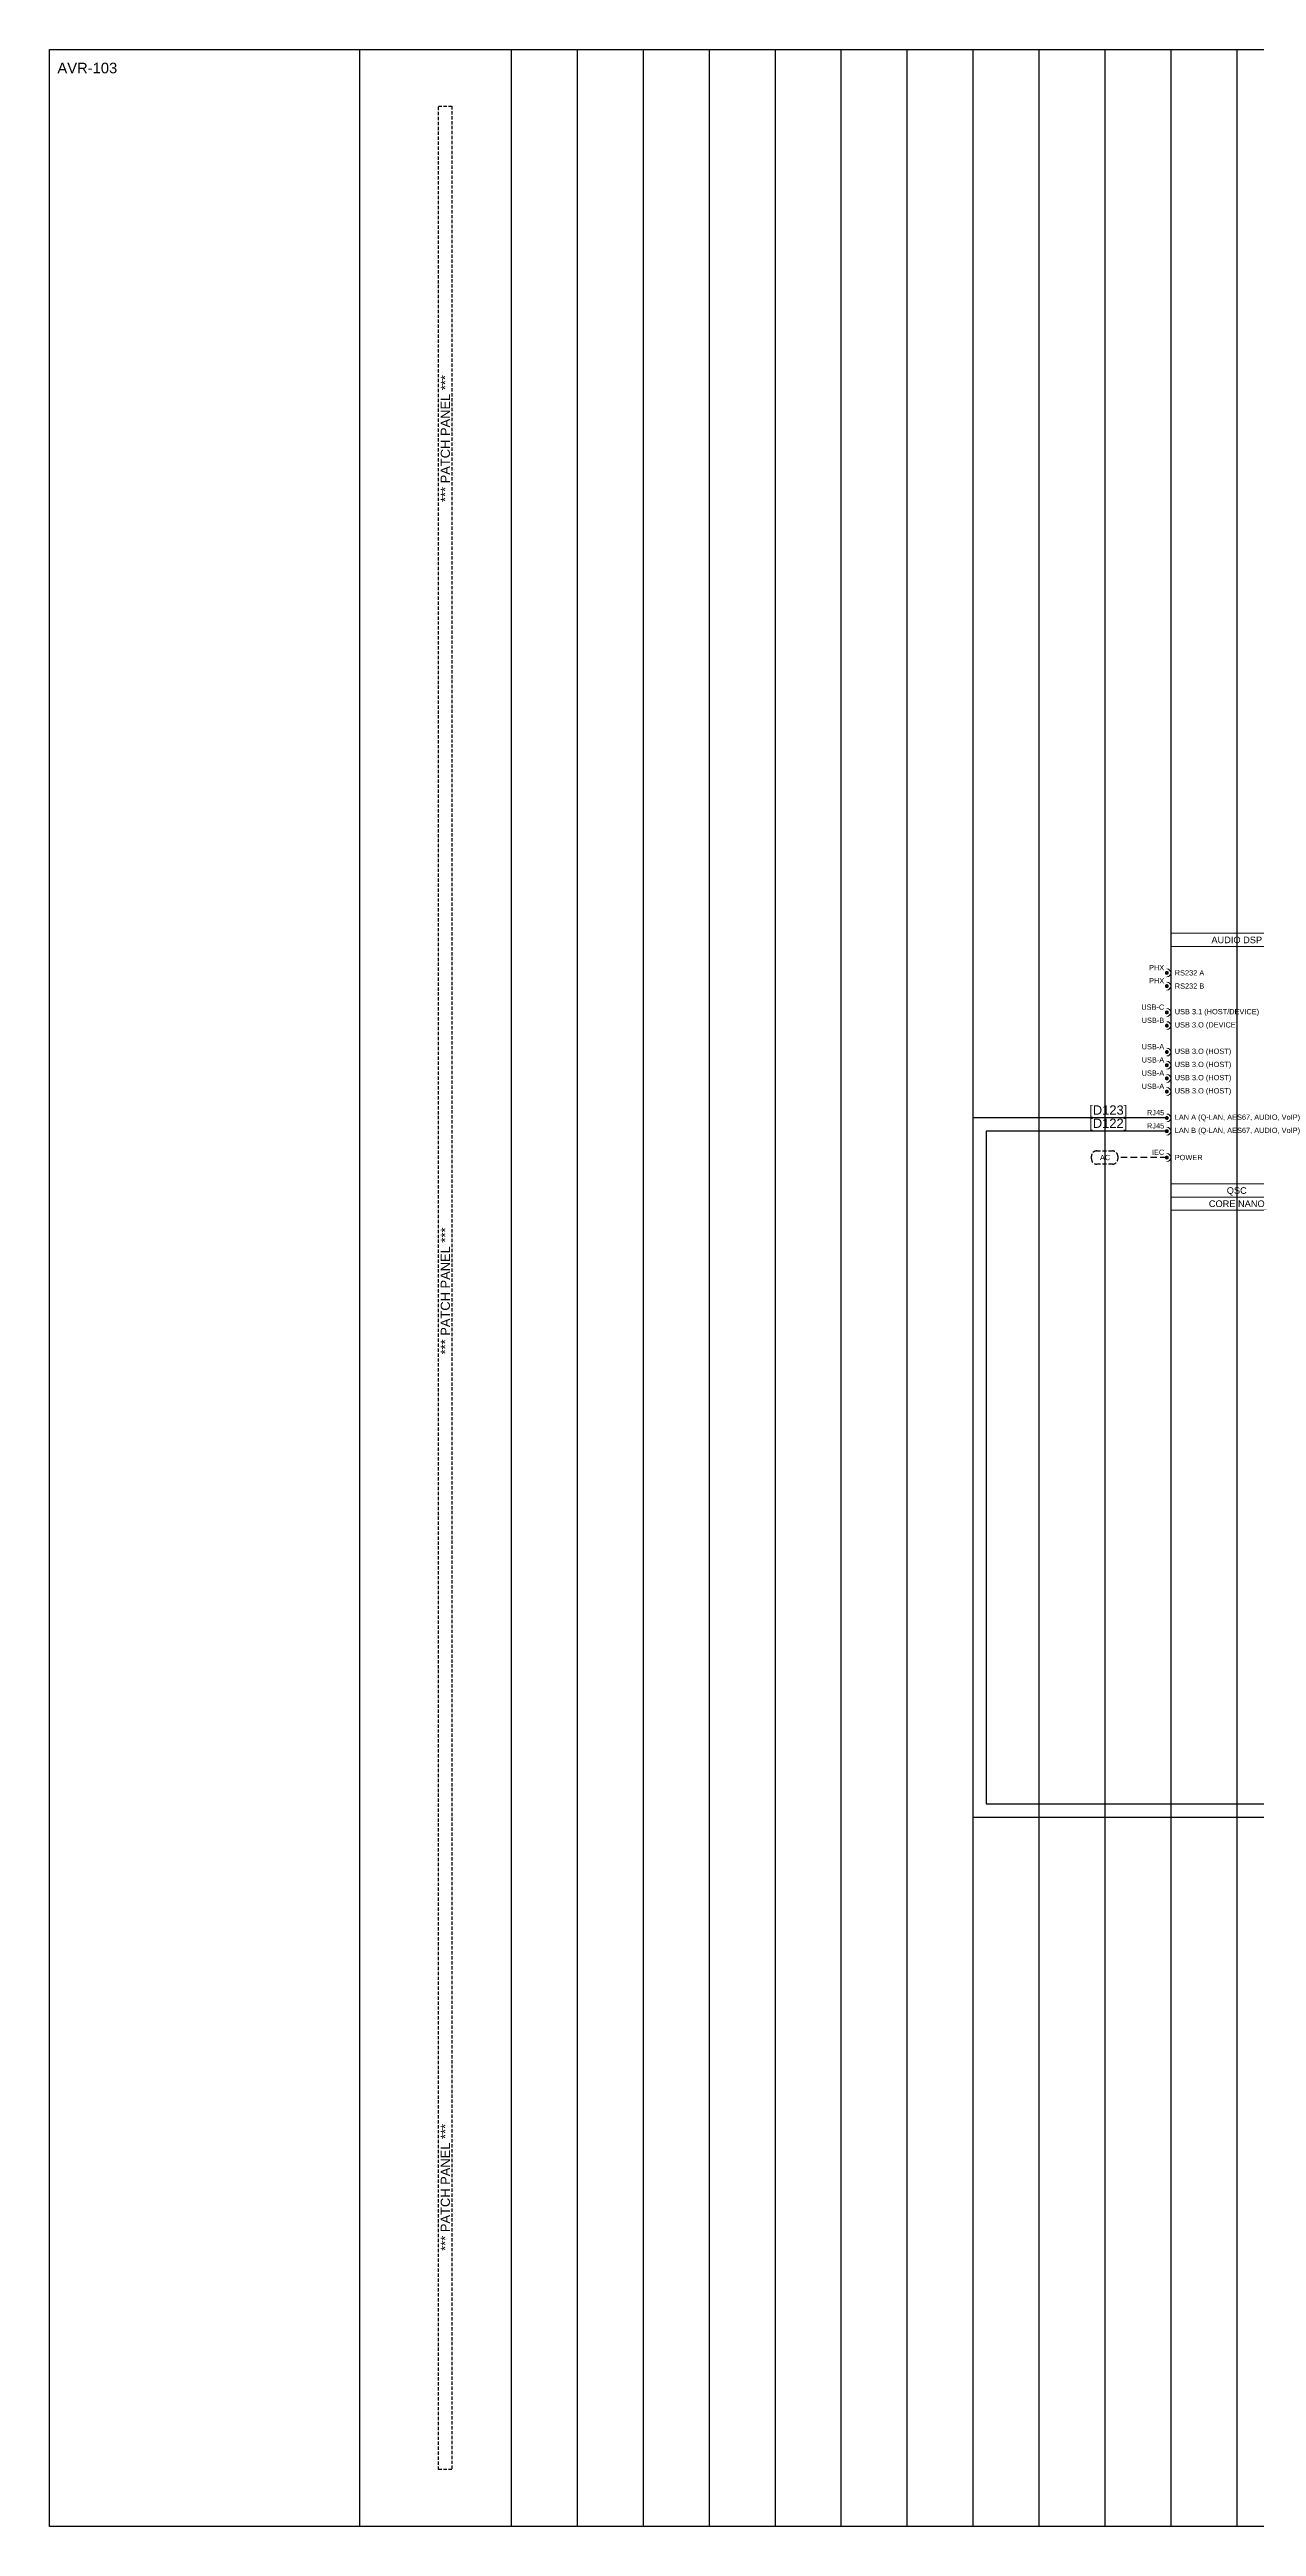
# Model space of a CAD drawing. Header units: millimetres. Extents: x -71336 to -33468, y -26189 to 22712.
# Drawn here: x -44013 to -43555, y -20133 to -19194 of the extents above; entities that cross this region are included whole.
import ezdxf
from ezdxf.enums import TextEntityAlignment as Align
from ezdxf.lldxf.tags import DXFTag

# ---------------------------------------------------------------- set-up
doc = ezdxf.new("R2010")
doc.units = ezdxf.units.MM
doc.linetypes.add('DASHED', pattern=[0.75, 0.5, -0.25])
doc.linetypes.add('DASHED2', pattern=[0.375, 0.25, -0.125])
for name, color, linetype in [('SC - 3 Core Flex', 7, 'DASHED'), ('SC - Cat - Green - Data - DANTE', 84, 'DANTE'), ('SC - Text', 7, 'Continuous'), ('Text', 7, 'Continuous')]:
    doc.layers.add(name, color=color, linetype=linetype)
doc.layers.add('SC - Equipment', color=7, linetype='Continuous', lineweight=13)
doc.layers.add('SC - Xlines', color=252, linetype='Continuous', plot=False)
doc.styles.add('ARIAL', font='arial.ttf')
doc.styles.get("Standard").update_dxf_attribs({"font": 'arial.ttf', "height": 35})
tags = doc.linetypes.add('DANTE', pattern='A,3.745209,-0.071128,["DANTE",ARIAL,S=0.5,R=0,X=0,Y=-0.25],-2.454793,3.728871', length=10.000001).pattern_tags.tags
tags[6] = DXFTag(74, 10)

# ---------------------------------------------------------------- blocks, each defined once
blk = doc.blocks.new('QSC CORE NANO - SCHEMATIC')
at = {"layer": 'SC - Equipment'}
for p, q in [((-25, 0), (25, 0)), ((-25, -105), (-25, 0)), ((25, 0), (25, -105)), ((25, -5), (-25, -5)), ((25, -95), (-25, -95)), ((25, -95), (-25, -95)), ((25, -100), (-25, -100)), ((25, -100), (-25, -100)), ((25, -100), (-25, -100)), ((25, -105), (-25, -105))]:
    blk.add_line(p, q, dxfattribs=at)
at = {"layer": 'SC - Equipment', "const_width": 0.7}
for points in [[(-26.1, -15, 1), (-26.9, -15, 1)], [(-26.1, -20, 1), (-26.9, -20, 1)], [(-26.1, -30, 1), (-26.9, -30, 1)], [(-26.1, -35, 1), (-26.9, -35, 1)], [(-26.1, -45, 1), (-26.9, -45, 1)], [(-26.1, -50, 1), (-26.9, -50, 1)], [(-26.1, -55, 1), (-26.9, -55, 1)], [(-26.1, -60, 1), (-26.9, -60, 1)], [(-26.1, -70, 1), (-26.9, -70, 1)], [(-26.1, -75, 1), (-26.9, -75, 1)], [(-26.1, -85, 1), (-26.9, -85, 1)]]:
    blk.add_lwpolyline(points, format="xyb", close=True, dxfattribs=at)
at = {"layer": 'SC - Equipment'}
for centre in [(-26.5, -15), (-26.5, -20), (-26.5, -30), (-26.5, -35), (-26.5, -45), (-26.5, -50), (-26.5, -55), (-26.5, -60), (-26.5, -70), (-26.5, -75), (-26.5, -85)]:
    blk.add_arc(centre, 1.5, 270, 90, dxfattribs=at)
at = {"ltscale": 5}
for tag, p in [('DESCRIPTION', (0, -2.5)), ('MODEL', (0, -102.5)), ('MAKE', (0, -97.5))]:
    blk.add_attdef(tag, text='', height=2.5, dxfattribs=at).set_placement(p, align=Align.MIDDLE_CENTER)
at = {"ltscale": 5, "flags": 1}
for tag, p in [('ROOM_TYPE', (45, -5)), ('LOCATION', (45, -10)), ('RACK_EQUIPMENT_(Y/N)', (45, -15)), ('IP_(Y/N)', (45, -30)), ('AMP(@240V)', (45, -40)), ('POE(WATT)', (45, -35)), ('WATT', (45, -45)), ('WEIGHT(KG)', (45, -55)), ('BTU/H', (45, -50)), ('TRANSFORMER_TAPS', (45, -60))]:
    blk.add_attdef(tag, p, '', height=2.5, dxfattribs=at)
blk.add_attdef('BRACKET', text='', height=2.5, dxfattribs=at).set_placement((0, -92.5), align=Align.MIDDLE_CENTER)
at = {"layer": 'SC - Equipment', "ltscale": 5, "char_height": 2}
for s, insert, width, attachment_point in [('PHX', (-27.5, -13), 5.7736, 6), ('PHX', (-27.5, -18), 5.7736, 6), ('RS232 A', (-23.5, -15), 23.5, 4), ('USB-C', (-27.5, -28), 5.7736, 6), ('RS232 B', (-23.5, -20), 23.5, 4), ('USB-B', (-27.5, -33), 5.7736, 6), ('USB 3.1 (HOST/DEVICE)', (-23.5, -30), 32.2205, 4), ('USB 3.O (DEVICE)', (-23.5, -35), 32.2205, 4), ('USB-A', (-27.5, -43), 5.7736, 6), ('USB 3.O (HOST)', (-23.5, -45), 32.2205, 4), ('USB-A', (-27.5, -48), 5.7736, 6), ('USB-A', (-27.5, -53), 5.7736, 6), ('USB 3.O (HOST)', (-23.5, -50), 32.2205, 4), ('USB 3.O (HOST)', (-23.5, -55), 32.2205, 4), ('USB-A', (-27.5, -58), 5.7736, 6), ('USB 3.O (HOST)', (-23.5, -60), 32.2205, 4), ('RJ45', (-27.5, -68), 5.7736, 6), ('RJ45', (-27.5, -73), 5.7736, 6), ('LAN A (Q-LAN, AES67, AUDIO, VoIP)', (-23.5, -70), 47.6216, 4), ('LAN B (Q-LAN, AES67, AUDIO, VoIP)', (-23.5, -75), 58.4393, 4), ('IEC', (-27.5, -83), 5.7736, 6), ('POWER', (-23.5, -85), 23.5, 4)]:
    blk.add_mtext(s, dxfattribs=dict(at, insert=insert, width=width, attachment_point=attachment_point))

msp = doc.modelspace()

# ---------------------------------------------------------------- linework, layer by layer
at = {"linetype": 'DASHED2', "ltscale": 5}
msp.add_lwpolyline([(-43865.449, -20111.543), (-43865.449, -19215.645), (-43860.449, -19215.645), (-43860.449, -20111.543)], close=True, dxfattribs=at)
at = {"layer": 'SC - 3 Core Flex', "ltscale": 3}
msp.add_lwpolyline([(-43616.019, -19611.67), (-43610.019, -19611.67, -0.4142136), (-43608.019, -19613.67), (-43608.019, -19614.67, -0.4142136), (-43610.019, -19616.67), (-43616.019, -19616.67, -0.4142136), (-43618.019, -19614.67), (-43618.019, -19613.67, -0.4142136)], format="xyb", close=True, dxfattribs=at)
at = {"layer": 'SC - 3 Core Flex', "ltscale": 5}
msp.add_lwpolyline([(-43589.421, -19614.17), (-43608.019, -19614.17)], dxfattribs=at)
at = {"layer": 'SC - Cat - Green - Data - DANTE', "ltscale": 5}
for points in [[(-43589.421, -19599.17), (-43662.949, -19599.17), (-43662.949, -19864.17), (-43439.449, -19864.17)], [(-43589.421, -19604.17), (-43657.949, -19604.17), (-43657.949, -19859.17), (-43439.449, -19859.17)]]:
    msp.add_lwpolyline(points, dxfattribs=at)
at = {"layer": 'SC - Xlines', "ltscale": 5, "transparency": 33554687}
msp.add_lwpolyline([(-44012.949, -19194.167), (-42812.949, -19194.174), (-42812.949, -20133.074), (-44012.949, -20133.067)], close=True, dxfattribs=at)
at = {"layer": 'SC - Xlines', "ltscale": 5}
for points in [[(-43895.449, -19194.17), (-43895.449, -20133.069)], [(-43812.949, -19194.17), (-43812.949, -20133.069)], [(-43762.949, -19194.17), (-43762.949, -20133.069)], [(-43712.949, -19194.17), (-43712.949, -20133.069)], [(-43662.949, -19194.17), (-43662.949, -20133.069)], [(-43612.949, -19194.17), (-43612.949, -20133.069)], [(-43562.949, -19194.17), (-43562.949, -20133.069)]]:
    msp.add_lwpolyline(points, dxfattribs=at)
at = {"layer": 'SC - Xlines', "color": 250, "ltscale": 5}
for points in [[(-43837.949, -19194.17), (-43837.949, -20133.069)], [(-43787.949, -19194.17), (-43787.949, -20133.069)], [(-43737.949, -19194.17), (-43737.949, -20133.069)], [(-43687.949, -19194.17), (-43687.949, -20133.069)], [(-43637.949, -19194.17), (-43637.949, -20133.069)], [(-43587.949, -19194.17), (-43587.949, -20133.069)]]:
    msp.add_lwpolyline(points, dxfattribs=at)

# ---------------------------------------------------------------- block references
at = {"ltscale": 5}
msp.add_blockref('QSC CORE NANO - SCHEMATIC', (-43562.921, -19529.17), dxfattribs=at).add_auto_attribs({'DESCRIPTION': 'AUDIO DSP', 'MAKE': 'QSC', 'MODEL': 'CORE NANO'})

# ---------------------------------------------------------------- texts
at = {"layer": 'SC - Text', "insert": (-44009.961, -19199.167), "char_height": 4, "width": 97.49642, "attachment_point": 1, "style": 'ARIAL'}
msp.add_mtext('AVR-103', dxfattribs=at)
at = {"layer": 'SC - Text', "char_height": 3.5, "width": 136.51602, "attachment_point": 1, "rotation": 90, "style": 'ARIAL'}
for insert in [(-43864.681, -19365.682), (-43864.681, -19688.788), (-43864.681, -20028.58)]:
    msp.add_mtext('*** PATCH PANEL ***', dxfattribs=dict(at, insert=insert))
at = {"layer": 'SC - Text', "char_height": 3.5, "width": 14.6761, "attachment_point": 9}
for s, insert in [('[D123]', (-43604.421, -19598.97)), ('[D122]', (-43604.421, -19603.97))]:
    msp.add_mtext(s, dxfattribs=dict(at, insert=insert))
at = {"layer": 'Text', "insert": (-43612.819, -19614.17), "char_height": 2, "width": 143.97126, "attachment_point": 5}
msp.add_mtext('AC', dxfattribs=at)

doc.saveas('drawing.dxf')
